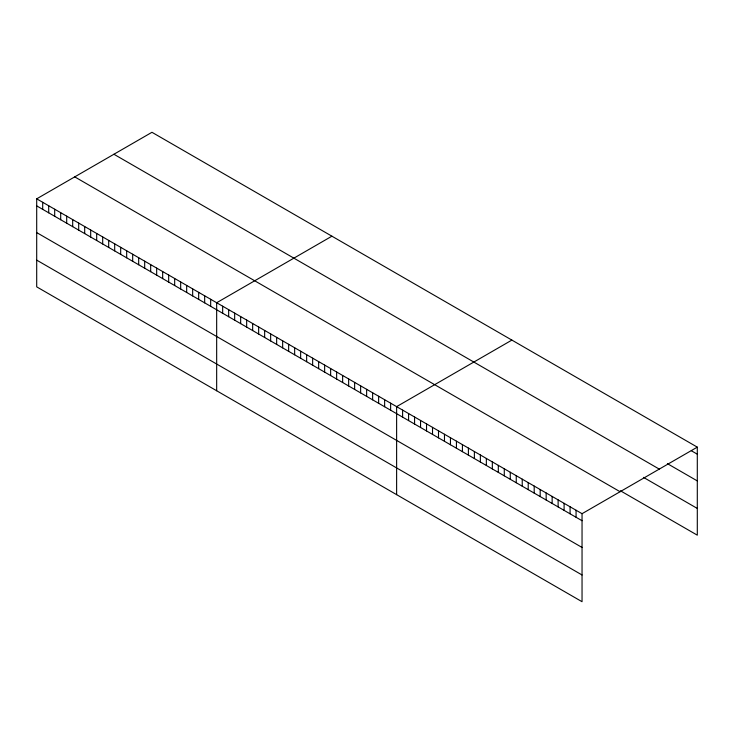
<?xml version="1.0" encoding="UTF-8"?>
<svg xmlns="http://www.w3.org/2000/svg" width="734" height="734" viewBox="0 0 734 734"><rect width="100%" height="100%" fill="white"/><g stroke="black" fill="none" stroke-linecap="round" stroke-linejoin="round"><path stroke-width="1.1" d="M36.7 198.831L582.044 513.69L582.044 601.706L36.7 286.856L36.7 198.831L151.956 132.294L697.3 447.144L697.3 535.169L620.395 490.762M331.915 236.192L216.668 302.738L216.668 390.754M511.882 340.099L396.626 406.636L396.626 494.652M582.044 513.69L697.3 447.144M691.318 450.731L697.3 454.19M667.389 463.64L697.3 480.908M113.917 154.25L659.27 469.109M643.47 477.366L697.3 508.442M74.73 176.876L620.083 491.725M36.7 205.878L582.044 520.727M36.7 232.595L582.044 547.454M36.7 260.13L582.044 574.979M576.062 510.231L576.062 517.277M570.079 506.781L570.079 513.818M564.097 503.331L564.097 510.369M558.124 499.872L558.124 506.919M552.142 496.423L552.142 503.46M546.16 492.973L546.16 500.01M540.178 489.514L540.178 496.551M534.196 486.064L534.196 493.101M528.214 482.605L528.214 489.651M522.232 479.155L522.232 486.192M516.25 475.705L516.25 482.743M510.268 472.246L510.268 479.293M504.286 468.797L504.286 475.834M498.313 465.347L498.313 472.384M492.331 461.888L492.331 468.925M486.348 458.438L486.348 465.475M480.366 454.979L480.366 462.025M474.384 451.529L474.384 458.567M468.402 448.079L468.402 455.117M462.42 444.62L462.42 451.667M456.438 441.171L456.438 448.208M450.456 437.721L450.456 444.758M444.474 434.262L444.474 441.299M438.501 430.812L438.501 437.849M432.519 427.362L432.519 434.4M426.537 423.903L426.537 430.941M420.554 420.454L420.554 427.491M414.572 416.995L414.572 424.041M408.59 413.545L408.59 420.582M402.608 410.095L402.608 417.132M390.626 403.177L390.626 410.214M384.634 399.709L384.634 406.746M378.634 396.25L378.634 403.287M372.633 392.782L372.633 399.828M366.633 389.323L366.633 396.36M360.633 385.855L360.633 392.901M354.632 382.396L354.632 389.433M348.641 378.928L348.641 385.974M342.64 375.469L342.64 382.506M336.64 372L336.64 379.047M330.639 368.541L330.639 375.579M324.639 365.082L324.639 372.12M318.648 361.614L318.648 368.651M312.647 358.155L312.647 365.193M306.647 354.687L306.647 361.724M300.646 351.228L300.646 358.265M294.646 347.76L294.646 354.797M288.646 344.301L288.646 351.338M282.654 340.833L282.654 347.87M276.654 337.374L276.654 344.411M270.653 333.906L270.653 340.943M264.653 330.447L264.653 337.484M258.652 326.979L258.652 334.016M252.661 323.52L252.661 330.557M246.661 320.052L246.661 327.089M240.66 316.593L240.66 323.63M234.66 313.124L234.66 320.171M228.659 309.665L228.659 316.703M222.659 306.197L222.659 313.244M210.667 299.27L210.667 306.317M204.667 295.811L204.667 302.848M198.666 292.343L198.666 299.389M192.666 288.884L192.666 295.921M186.675 285.416L186.675 292.462M180.674 281.957L180.674 288.994M174.674 278.498L174.674 285.535M168.673 275.03L168.673 282.067M162.673 271.571L162.673 278.608M156.672 268.103L156.672 275.14M150.681 264.644L150.681 271.681M144.681 261.176L144.681 268.213M138.68 257.717L138.68 264.754M132.68 254.248L132.68 261.286M126.679 250.789L126.679 257.827M120.679 247.321L120.679 254.359M114.688 243.862L114.688 250.9M108.687 240.394L108.687 247.431M102.687 236.935L102.687 243.972M96.686 233.467L96.686 240.504M90.686 230.008L90.686 237.045M84.694 226.54L84.694 233.586M78.694 223.081L78.694 230.118M72.694 219.613L72.694 226.659M66.693 216.154L66.693 223.191M60.693 212.686L60.693 219.732M54.692 209.227L54.692 216.264M48.701 205.759L48.701 212.805M42.7 202.3L42.7 209.337"/></g></svg>
